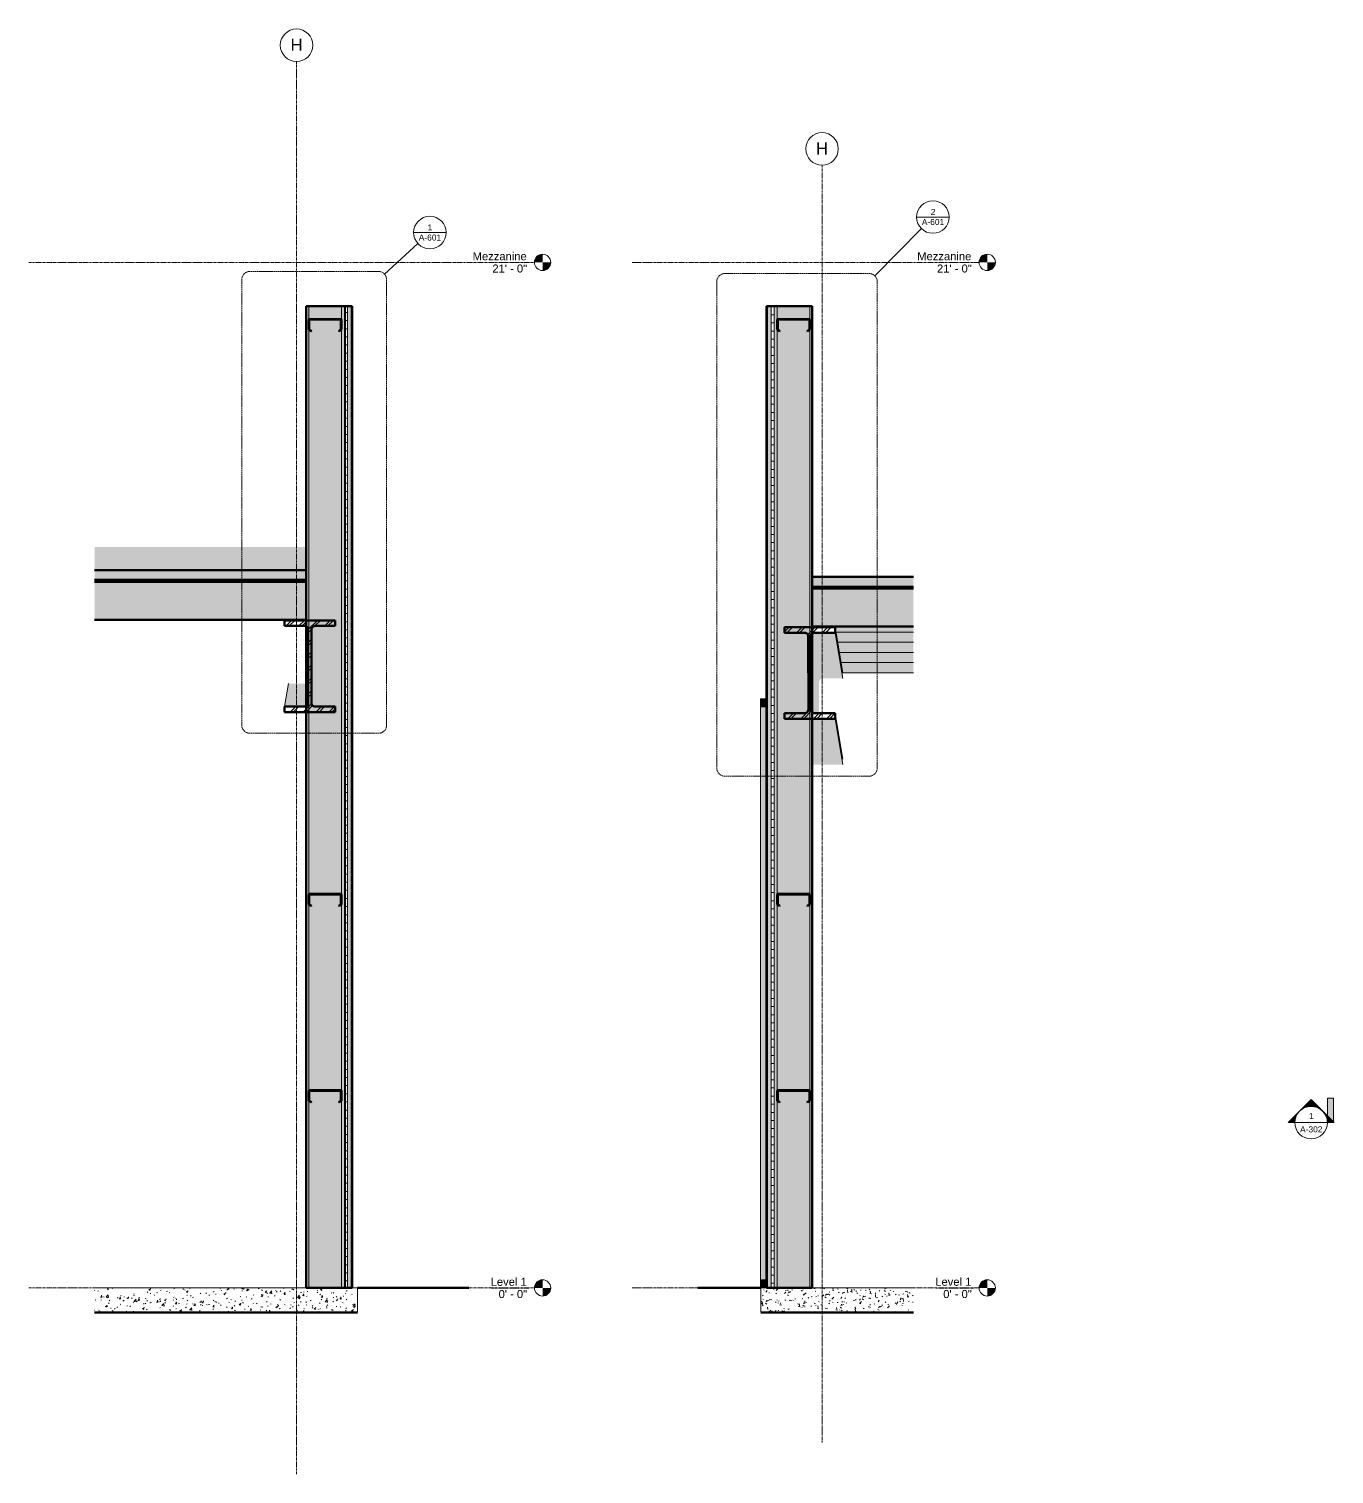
# Model space of a CAD drawing. Header units: inches. Extents: x 22719 to 24235, y -54 to 309.
# Drawn here: x 22718.6 to 23039.2, y -45.8 to 309.4 of the extents above; entities that cross this region are included whole.
import ezdxf

# ---------------------------------------------------------------- set-up
doc = ezdxf.new("R2010")
doc.units = ezdxf.units.IN
doc.header["$MEASUREMENT"] = 0
doc.linetypes.add('Dash Dot 3_16_', pattern=[0.3125, 0.1875, -0.0625, 0, -0.0625])
doc.linetypes.add('Grid Line 1_2_', pattern=[0.875, 0.5, -0.125, 0.125, -0.125])
for name, color, linetype, lineweight in [('A-ANNO-SYMB', 150, 'Continuous', 9), ('A-CLNG', 13, 'Continuous', 18), ('A-FLOR-LEVL', 51, 'Continuous', 9), ('A-GLAZ-CWMG', 51, 'Continuous', 9), ('A-ROOF', 132, 'Continuous', 18), ('A-WALL', 113, 'Continuous', 18), ('A-WALL-PATT', 111, 'Continuous', 70), ('C-BLDG-PADS', 91, 'Continuous', 9), ('C-TOPO', 7, 'Continuous', 9), ('G-ANNO-SYMB', 111, 'Continuous', 9), ('L-SITE-WALL', 31, 'Continuous', 18), ('S-BEAM', 12, 'Continuous', 9), ('S-GRID', 1, 'Continuous', 9), ('S-GRID-IDEN', 1, 'Continuous', 9)]:
    doc.layers.add(name, color=color, linetype=linetype, lineweight=lineweight)
doc.styles.add('Arial', font='arial.ttf', dxfattribs={"height": 1.967066})
doc.styles.add('Arial_1', font='arial.ttf', dxfattribs={"height": 2.950599})
doc.styles.add('Arial_2', font='arial.ttf', dxfattribs={"height": 1.475299})
pattern_1 = [(45, (22020.337, 107.706), (-1.583919, 1.583919), []), (45, (22020.337, 110.106), (-1.583919, 1.583919), [])]
pattern_2 = [(45, (-21553.164, 101.134), (-1.583919, 1.583919), []), (45, (-21553.164, 103.534), (-1.583919, 1.583919), [])]

# ---------------------------------------------------------------- blocks, each defined once
blk = doc.blocks.new('Girt_C - 8_D-948186-Section 7 - Callout 1')
at = {"layer": 'S-BEAM'}
h = blk.add_hatch(dxfattribs=at)
h.set_pattern_fill('FP_4', color=256, style=0, pattern_type=2)
h.set_pattern_definition(pattern_1)
h.paths.add_polyline_path([(22794.73, 45.52), (22795.3, 46), (22795.3, 48.37), (22795.25, 48.5), (22795.12, 48.55), (22787.49, 48.55), (22787.36, 48.5), (22787.3, 48.37), (22787.3, 46), (22787.88, 45.52), (22787.95, 45.6), (22787.41, 46.05), (22787.41, 48.37), (22787.44, 48.42), (22787.49, 48.45), (22795.12, 48.45), (22795.17, 48.42), (22795.19, 48.37), (22795.19, 46.05), (22794.66, 45.6)], flags=0)
at = {"layer": 'S-BEAM', "lineweight": 50}
for p, q in [((22787.3, 48.37), (22787.3, 46)), ((22787.41, 46.05), (22787.41, 48.37)), ((22795.12, 48.55), (22787.49, 48.55)), ((22787.49, 48.45), (22795.12, 48.45)), ((22795.19, 48.37), (22795.19, 46.05)), ((22795.3, 46), (22795.3, 48.37)), ((22787.3, 46), (22787.88, 45.52)), ((22787.95, 45.6), (22787.41, 46.05)), ((22787.88, 45.52), (22787.95, 45.6)), ((22795.19, 46.05), (22794.66, 45.6)), ((22794.66, 45.6), (22794.73, 45.52)), ((22794.73, 45.52), (22795.3, 46))]:
    blk.add_line(p, q, dxfattribs=at)
for centre, radius, start, end in [((22787.49, 48.37), 0.188, 90, 180), ((22787.49, 48.37), 0.0782, 90, 177.8773), ((22795.12, 48.37), 0.188, 0, 90), ((22795.12, 48.37), 0.0782, 3.0424, 90)]:
    blk.add_arc(centre, radius, start, end, dxfattribs=at)
blk = doc.blocks.new('Girt_C - 8_D-773999-Section 7 - Callout 1')
at = {"layer": 'S-BEAM'}
h = blk.add_hatch(dxfattribs=at)
h.set_pattern_fill('FP_4', color=256, style=0, pattern_type=2)
h.set_pattern_definition(pattern_1)
h.paths.add_polyline_path([(22794.73, 93.77), (22795.3, 94.25), (22795.3, 96.62), (22795.25, 96.75), (22795.12, 96.8), (22787.49, 96.8), (22787.36, 96.75), (22787.3, 96.62), (22787.3, 94.25), (22787.88, 93.77), (22787.95, 93.85), (22787.41, 94.3), (22787.41, 96.62), (22787.44, 96.67), (22787.49, 96.7), (22795.12, 96.7), (22795.17, 96.67), (22795.19, 96.62), (22795.19, 94.3), (22794.66, 93.85)], flags=0)
at = {"layer": 'S-BEAM', "lineweight": 50}
for p, q in [((22787.3, 96.62), (22787.3, 94.25)), ((22787.41, 94.3), (22787.41, 96.62)), ((22795.12, 96.8), (22787.49, 96.8)), ((22787.49, 96.7), (22795.12, 96.7)), ((22795.19, 96.62), (22795.19, 94.3)), ((22795.3, 94.25), (22795.3, 96.62)), ((22787.3, 94.25), (22787.88, 93.77)), ((22787.95, 93.85), (22787.41, 94.3)), ((22787.88, 93.77), (22787.95, 93.85)), ((22795.19, 94.3), (22794.66, 93.85)), ((22794.66, 93.85), (22794.73, 93.77)), ((22794.73, 93.77), (22795.3, 94.25))]:
    blk.add_line(p, q, dxfattribs=at)
for centre, radius, start, end in [((22787.49, 96.62), 0.188, 90, 180), ((22787.49, 96.62), 0.0782, 90, 177.8773), ((22795.12, 96.62), 0.188, 0, 90), ((22795.12, 96.62), 0.0782, 3.0424, 90)]:
    blk.add_arc(centre, radius, start, end, dxfattribs=at)
blk = doc.blocks.new('W-Wide Flange - W21X166-948457-Section 7 - Callout 1')
at = {"layer": 'S-BEAM'}
h = blk.add_hatch(dxfattribs=at)
h.set_pattern_fill('FP_4', color=256, style=0, pattern_type=2)
h.set_pattern_definition(pattern_1)
h.paths.add_polyline_path([(22786.39, 141.5), (22793.76, 141.5), (22793.76, 142.86), (22788.82, 142.86), (22788.63, 142.89), (22788.44, 142.95), (22788.27, 143.06), (22788.13, 143.2), (22788.02, 143.37), (22787.96, 143.56), (22787.93, 143.76), (22787.94, 161.77), (22787.96, 161.97), (22788.03, 162.16), (22788.13, 162.33), (22788.28, 162.47), (22788.44, 162.57), (22788.63, 162.64), (22788.83, 162.66), (22793.77, 162.66), (22793.77, 164.02), (22781.37, 164.02), (22781.36, 162.66), (22786.3, 162.66), (22786.5, 162.64), (22786.69, 162.57), (22786.85, 162.47), (22787, 162.33), (22787.1, 162.16), (22787.17, 161.97), (22787.19, 161.77), (22787.18, 143.76), (22787.16, 143.56), (22787.1, 143.37), (22786.99, 143.2), (22786.85, 143.06), (22786.68, 142.95), (22786.49, 142.89), (22786.29, 142.86), (22781.36, 142.86), (22781.36, 141.5)], flags=0)
for points in [[(22781.37, 164.02), (22786.68, 164.02), (22786.68, 164.2), (22781.39, 164.2)], [(22786.29, 142.86), (22786.68, 145.18), (22786.68, 148.48), (22784.54, 148.48), (22782.29, 148.48), (22781.36, 142.86)], [(22786.29, 142.86), (22786.49, 142.89), (22786.68, 142.95), (22786.68, 145.18), (22786.39, 143.42)]]:
    blk.add_hatch(color=256, dxfattribs=at).paths.add_polyline_path(points, flags=0)
at = {"layer": 'S-BEAM', "lineweight": 50}
for p, q in [((22781.37, 164.02), (22781.36, 162.66)), ((22793.77, 164.02), (22781.37, 164.02)), ((22793.77, 162.66), (22793.77, 164.02)), ((22781.36, 162.66), (22786.3, 162.66)), ((22787.19, 161.77), (22787.18, 143.76)), ((22787.93, 143.76), (22787.94, 161.77)), ((22788.83, 162.66), (22793.77, 162.66)), ((22786.29, 142.86), (22781.36, 142.86)), ((22781.36, 142.86), (22781.36, 141.5)), ((22793.76, 142.86), (22788.82, 142.86)), ((22793.76, 141.5), (22793.76, 142.86)), ((22781.36, 141.5), (22793.76, 141.5))]:
    blk.add_line(p, q, dxfattribs=at)
at = {"layer": 'S-BEAM'}
for p, q in [((22781.37, 164.02), (22781.39, 164.2)), ((22782.29, 148.48), (22781.36, 142.86))]:
    blk.add_line(p, q, dxfattribs=at)
at = {"layer": 'S-BEAM', "lineweight": 50, "flags": 128}
for points in [[(22786.3, 162.66), (22786.5, 162.64), (22786.69, 162.57), (22786.85, 162.47), (22787, 162.33), (22787.1, 162.16), (22787.17, 161.97), (22787.19, 161.77)], [(22787.94, 161.77), (22787.96, 161.97), (22788.03, 162.16), (22788.13, 162.33), (22788.28, 162.47), (22788.44, 162.57), (22788.63, 162.64), (22788.83, 162.66)], [(22787.18, 143.76), (22787.16, 143.56), (22787.1, 143.37), (22786.99, 143.2), (22786.85, 143.06), (22786.68, 142.95), (22786.49, 142.89), (22786.29, 142.86)], [(22788.82, 142.86), (22788.63, 142.89), (22788.44, 142.95), (22788.27, 143.06), (22788.13, 143.2), (22788.02, 143.37), (22787.96, 143.56), (22787.93, 143.76)]]:
    blk.add_lwpolyline(points, dxfattribs=at)
blk = doc.blocks.new('Girt_C - 8_D-943834-Section 7 - Callout 1')
at = {"layer": 'S-BEAM'}
h = blk.add_hatch(dxfattribs=at)
h.set_pattern_fill('FP_4', color=256, style=0, pattern_type=2)
h.set_pattern_definition(pattern_1)
h.paths.add_polyline_path([(22787.88, 235.04), (22787.95, 235.12), (22787.41, 235.57), (22787.41, 237.89), (22787.44, 237.94), (22787.49, 237.96), (22795.12, 237.96), (22795.17, 237.94), (22795.19, 237.89), (22795.19, 235.57), (22794.66, 235.12), (22794.73, 235.04), (22795.3, 235.52), (22795.3, 237.89), (22795.25, 238.02), (22795.12, 238.07), (22787.49, 238.07), (22787.36, 238.02), (22787.3, 237.89), (22787.3, 235.52)], flags=0)
at = {"layer": 'S-BEAM', "lineweight": 50}
for p, q in [((22795.12, 238.07), (22787.49, 238.07)), ((22787.49, 237.96), (22795.12, 237.96)), ((22787.3, 237.89), (22787.3, 235.52)), ((22787.3, 235.52), (22787.88, 235.04)), ((22787.41, 235.57), (22787.41, 237.89)), ((22787.95, 235.12), (22787.41, 235.57)), ((22787.88, 235.04), (22787.95, 235.12)), ((22795.19, 235.57), (22794.66, 235.12)), ((22794.66, 235.12), (22794.73, 235.04)), ((22794.73, 235.04), (22795.3, 235.52)), ((22795.19, 237.89), (22795.19, 235.57)), ((22795.3, 235.52), (22795.3, 237.89))]:
    blk.add_line(p, q, dxfattribs=at)
for centre, radius, start, end in [((22787.49, 237.89), 0.188, 90, 180), ((22787.49, 237.89), 0.0782, 90, 176.9576), ((22795.12, 237.89), 0.188, 0, 90), ((22795.12, 237.89), 0.0782, 2.1227, 90)]:
    blk.add_arc(centre, radius, start, end, dxfattribs=at)
blk = doc.blocks.new('Girt_C - 8_D-948186-Section 15 - Callout 1')
at = {"layer": 'S-BEAM'}
h = blk.add_hatch(dxfattribs=at)
h.set_pattern_fill('FP_8', color=256, style=0, pattern_type=2)
h.set_pattern_definition(pattern_2)
h.paths.add_polyline_path([(-22787.88, 45.52), (-22787.3, 46), (-22787.3, 48.37), (-22787.36, 48.5), (-22787.49, 48.55), (-22795.12, 48.55), (-22795.25, 48.5), (-22795.3, 48.37), (-22795.3, 46), (-22794.73, 45.52), (-22794.66, 45.6), (-22795.19, 46.05), (-22795.19, 48.37), (-22795.17, 48.42), (-22795.12, 48.45), (-22787.49, 48.45), (-22787.44, 48.42), (-22787.41, 48.37), (-22787.41, 46.05), (-22787.95, 45.6)], flags=0)
at = {"layer": 'S-BEAM', "lineweight": 50}
for p, q in [((-22795.3, 48.37), (-22795.3, 46)), ((-22795.19, 46.05), (-22795.19, 48.37)), ((-22787.49, 48.55), (-22795.12, 48.55)), ((-22795.12, 48.45), (-22787.49, 48.45)), ((-22787.41, 48.37), (-22787.41, 46.05)), ((-22787.3, 46), (-22787.3, 48.37)), ((-22795.3, 46), (-22794.73, 45.52)), ((-22794.66, 45.6), (-22795.19, 46.05)), ((-22794.73, 45.52), (-22794.66, 45.6)), ((-22787.41, 46.05), (-22787.95, 45.6)), ((-22787.95, 45.6), (-22787.88, 45.52)), ((-22787.88, 45.52), (-22787.3, 46))]:
    blk.add_line(p, q, dxfattribs=at)
for centre, radius, start, end in [((-22795.12, 48.37), 0.188, 90, 180), ((-22795.12, 48.37), 0.0782, 90, 176.9576), ((-22787.49, 48.37), 0.188, 0, 90), ((-22787.49, 48.37), 0.0782, 2.1227, 90)]:
    blk.add_arc(centre, radius, start, end, dxfattribs=at)
blk = doc.blocks.new('Girt_C - 8_D-773999-Section 15 - Callout 1')
at = {"layer": 'S-BEAM'}
h = blk.add_hatch(dxfattribs=at)
h.set_pattern_fill('FP_8', color=256, style=0, pattern_type=2)
h.set_pattern_definition(pattern_2)
h.paths.add_polyline_path([(-22794.73, 93.77), (-22794.66, 93.85), (-22795.19, 94.3), (-22795.19, 96.62), (-22795.17, 96.67), (-22795.12, 96.7), (-22787.49, 96.7), (-22787.44, 96.67), (-22787.41, 96.62), (-22787.41, 94.3), (-22787.95, 93.85), (-22787.88, 93.77), (-22787.3, 94.25), (-22787.3, 96.62), (-22787.36, 96.75), (-22787.49, 96.8), (-22795.12, 96.8), (-22795.25, 96.75), (-22795.3, 96.62), (-22795.3, 94.25)], flags=0)
at = {"layer": 'S-BEAM', "lineweight": 50}
for p, q in [((-22795.3, 96.62), (-22795.3, 94.25)), ((-22795.19, 94.3), (-22795.19, 96.62)), ((-22787.49, 96.8), (-22795.12, 96.8)), ((-22795.12, 96.7), (-22787.49, 96.7)), ((-22787.41, 96.62), (-22787.41, 94.3)), ((-22787.3, 94.25), (-22787.3, 96.62)), ((-22795.3, 94.25), (-22794.73, 93.77)), ((-22794.66, 93.85), (-22795.19, 94.3)), ((-22794.73, 93.77), (-22794.66, 93.85)), ((-22787.41, 94.3), (-22787.95, 93.85)), ((-22787.95, 93.85), (-22787.88, 93.77)), ((-22787.88, 93.77), (-22787.3, 94.25))]:
    blk.add_line(p, q, dxfattribs=at)
for centre, radius, start, end in [((-22795.12, 96.62), 0.188, 90, 180), ((-22795.12, 96.62), 0.0782, 90, 176.9576), ((-22787.49, 96.62), 0.188, 0, 90), ((-22787.49, 96.62), 0.0782, 2.1227, 90)]:
    blk.add_arc(centre, radius, start, end, dxfattribs=at)
blk = doc.blocks.new('W-Wide Flange - W21X166-948457-Section 15 - Callout 1')
at = {"layer": 'S-BEAM'}
h = blk.add_hatch(dxfattribs=at)
h.set_pattern_fill('FP_8', color=256, style=0, pattern_type=2)
h.set_pattern_definition(pattern_2)
h.paths.add_polyline_path([(-22793.48, 139.85), (-22781.08, 139.85), (-22781.08, 141.21), (-22786.02, 141.21), (-22786.22, 141.23), (-22786.41, 141.3), (-22786.57, 141.4), (-22786.72, 141.54), (-22786.82, 141.71), (-22786.89, 141.9), (-22786.91, 142.1), (-22786.92, 160.11), (-22786.89, 160.31), (-22786.83, 160.5), (-22786.72, 160.67), (-22786.58, 160.81), (-22786.41, 160.92), (-22786.22, 160.98), (-22786.03, 161), (-22781.09, 161), (-22781.09, 162.37), (-22793.49, 162.37), (-22793.49, 161), (-22788.56, 161), (-22788.34, 160.98), (-22788.17, 160.92), (-22788, 160.81), (-22787.86, 160.67), (-22787.75, 160.5), (-22787.69, 160.31), (-22787.67, 160.11), (-22787.66, 142.1), (-22787.68, 141.9), (-22787.75, 141.71), (-22787.85, 141.54), (-22787.99, 141.4), (-22788.16, 141.3), (-22788.35, 141.23), (-22788.55, 141.21), (-22793.48, 141.21)], flags=0)
h = blk.add_hatch(color=256, dxfattribs=at)
edge = h.paths.add_edge_path(flags=0)
edge.add_line((-22785.04, 148.92), (-22785.02, 149.08))
edge.add_line((-22785.02, 149.08), (-22785, 149.15))
edge.add_line((-22785, 149.15), (-22784.98, 149.18))
edge.add_line((-22784.98, 149.18), (-22784.89, 149.36))
edge.add_line((-22784.89, 149.36), (-22784.81, 149.46))
edge.add_line((-22784.81, 149.46), (-22784.76, 149.51))
edge.add_line((-22784.76, 149.51), (-22784.58, 149.64))
edge.add_line((-22784.58, 149.64), (-22784.41, 149.71))
edge.add_line((-22784.41, 149.71), (-22784.16, 149.75))
edge.add_line((-22784.16, 149.75), (-22786.03, 161))
edge.add_line((-22786.03, 161), (-22786.22, 160.98))
edge.add_line((-22786.22, 160.98), (-22786.41, 160.92))
edge.add_line((-22786.41, 160.92), (-22786.58, 160.81))
edge.add_line((-22786.58, 160.81), (-22786.68, 160.71))
edge.add_line((-22786.68, 160.71), (-22786.68, 158.68))
edge.add_line((-22786.68, 158.68), (-22785.06, 148.93))
edge.add_line((-22785.06, 148.93), (-22785.05, 148.86))
h = blk.add_hatch(color=256, dxfattribs=at)
edge = h.paths.add_edge_path(flags=0)
edge.add_line((-22780.95, 149.75), (-22779.22, 149.75))
edge.add_line((-22779.22, 149.75), (-22781.09, 161))
edge.add_line((-22781.09, 161), (-22786.03, 161))
edge.add_line((-22786.03, 161), (-22784.16, 149.75))
for points in [[(-22779.22, 149.75), (-22779.22, 151.11), (-22781.09, 162.37), (-22781.09, 161), (-22779.25, 149.91)], [(-22779.22, 128.59), (-22779.22, 129.95), (-22781.08, 141.21), (-22781.08, 139.85), (-22780.54, 136.57)]]:
    blk.add_hatch(color=256, dxfattribs=at).paths.add_polyline_path(points, flags=0)
h = blk.add_hatch(color=256, dxfattribs=at)
edge = h.paths.add_edge_path(flags=0)
edge.add_line((-22785.05, 148.86), (-22786.68, 158.68))
edge.add_line((-22786.68, 158.68), (-22786.68, 141.51))
edge.add_line((-22786.68, 141.51), (-22786.57, 141.4))
edge.add_line((-22786.57, 141.4), (-22786.41, 141.3))
edge.add_line((-22786.41, 141.3), (-22786.22, 141.23))
edge.add_line((-22786.22, 141.23), (-22786.02, 141.21))
edge.add_line((-22786.02, 141.21), (-22785.05, 141.21))
h = blk.add_hatch(color=256, dxfattribs=at)
edge = h.paths.add_edge_path(flags=0)
edge.add_line((-22782.85, 128.59), (-22779.22, 128.59))
edge.add_line((-22779.22, 128.59), (-22781.08, 139.85))
edge.add_line((-22781.08, 139.85), (-22786.68, 139.85))
edge.add_line((-22786.68, 139.85), (-22786.68, 129.28))
edge.add_line((-22786.68, 129.28), (-22786.68, 128.59))
at = {"layer": 'S-BEAM', "lineweight": 50}
for p, q in [((-22781.09, 162.37), (-22793.49, 162.37)), ((-22793.49, 162.37), (-22793.49, 161)), ((-22793.49, 161), (-22788.56, 161)), ((-22787.67, 160.11), (-22787.66, 142.1)), ((-22786.91, 142.1), (-22786.92, 160.11)), ((-22786.03, 161), (-22781.09, 161)), ((-22781.09, 161), (-22781.09, 162.37)), ((-22788.55, 141.21), (-22793.48, 141.21)), ((-22793.48, 141.21), (-22793.48, 139.85)), ((-22793.48, 139.85), (-22781.08, 139.85)), ((-22781.08, 141.21), (-22786.02, 141.21)), ((-22781.08, 139.85), (-22781.08, 141.21))]:
    blk.add_line(p, q, dxfattribs=at)
at = {"layer": 'S-BEAM'}
for p, q in [((-22779.22, 151.11), (-22781.09, 162.37)), ((-22779.22, 149.75), (-22781.09, 161)), ((-22781.08, 141.21), (-22779.22, 129.95)), ((-22779.22, 128.59), (-22781.08, 139.85))]:
    blk.add_line(p, q, dxfattribs=at)
at = {"layer": 'S-BEAM', "lineweight": 50, "flags": 128}
for points in [[(-22788.56, 161), (-22788.36, 160.98), (-22788.17, 160.92), (-22788, 160.81), (-22787.86, 160.67), (-22787.75, 160.5), (-22787.69, 160.31), (-22787.67, 160.11)], [(-22786.92, 160.11), (-22786.89, 160.31), (-22786.83, 160.5), (-22786.72, 160.67), (-22786.58, 160.81), (-22786.41, 160.92), (-22786.22, 160.98), (-22786.03, 161)], [(-22787.66, 142.1), (-22787.68, 141.9), (-22787.75, 141.71), (-22787.85, 141.54), (-22787.99, 141.4), (-22788.16, 141.3), (-22788.35, 141.23), (-22788.55, 141.21)], [(-22786.02, 141.21), (-22786.22, 141.23), (-22786.41, 141.3), (-22786.57, 141.4), (-22786.72, 141.54), (-22786.82, 141.71), (-22786.89, 141.9), (-22786.91, 142.1)]]:
    blk.add_lwpolyline(points, dxfattribs=at)
blk = doc.blocks.new('Rectangular Mullion - Rectangular Mullion 1-769363-Section 15 - Callout 1')
at = {"layer": 'A-GLAZ-CWMG'}
blk.add_hatch(color=256, dxfattribs=at).paths.add_polyline_path([(-22799.43, 142.75), (-22797.93, 142.75), (-22797.93, 144.75), (-22799.43, 144.75)], flags=0)
for p, q in [((-22797.93, 144.75), (-22799.43, 144.75)), ((-22799.43, 144.75), (-22799.43, 142.75)), ((-22799.43, 142.75), (-22797.93, 142.75))]:
    blk.add_line(p, q, dxfattribs=at)
blk = doc.blocks.new('Rectangular Mullion - Rectangular Mullion 1-769360-Section 15 - Callout 1')
at = {"layer": 'A-GLAZ-CWMG'}
blk.add_hatch(color=256, dxfattribs=at).paths.add_polyline_path([(-22799.3, 0), (-22797.93, 0), (-22797.93, 2), (-22799.43, 2), (-22799.43, 0)], flags=0)
for p, q in [((-22797.93, 2), (-22799.43, 2)), ((-22799.43, 2), (-22799.43, 0))]:
    blk.add_line(p, q, dxfattribs=at)
blk = doc.blocks.new('Rectangular Mullion - Rectangular Mullion 1-827438-Section 15 - Callout 1')
at = {"layer": 'A-GLAZ-CWMG'}
blk.add_hatch(color=256, dxfattribs=at).paths.add_polyline_path([(-22799.43, 97), (-22797.93, 97), (-22797.93, 142.75), (-22799.43, 142.75), (-22799.43, 118.97)], flags=0)
for p, q in [((-22799.43, 142.75), (-22797.93, 142.75)), ((-22799.43, 97), (-22799.43, 142.75))]:
    blk.add_line(p, q, dxfattribs=at)
blk = doc.blocks.new('Rectangular Mullion - Rectangular Mullion 1-827439-Section 15 - Callout 1')
at = {"layer": 'A-GLAZ-CWMG'}
blk.add_hatch(color=256, dxfattribs=at).paths.add_polyline_path([(-22799.43, 2), (-22797.93, 2), (-22797.93, 97), (-22799.43, 97), (-22799.43, 48.56)], flags=0)
for p, q in [((-22799.43, 2), (-22799.43, 97)), ((-22797.93, 2), (-22799.43, 2))]:
    blk.add_line(p, q, dxfattribs=at)
blk = doc.blocks.new('Girt_C - 8_D-943834-Section 15 - Callout 1')
at = {"layer": 'S-BEAM'}
h = blk.add_hatch(dxfattribs=at)
h.set_pattern_fill('FP_8', color=256, style=0, pattern_type=2)
h.set_pattern_definition(pattern_2)
h.paths.add_polyline_path([(-22787.88, 235.04), (-22787.3, 235.52), (-22787.3, 237.89), (-22787.36, 238.02), (-22787.49, 238.07), (-22795.12, 238.07), (-22795.25, 238.02), (-22795.3, 237.89), (-22795.3, 235.52), (-22794.73, 235.04), (-22794.66, 235.12), (-22795.19, 235.57), (-22795.19, 237.89), (-22795.17, 237.94), (-22795.12, 237.96), (-22787.49, 237.96), (-22787.44, 237.94), (-22787.41, 237.89), (-22787.41, 235.57), (-22787.95, 235.12)], flags=0)
at = {"layer": 'S-BEAM', "lineweight": 50}
for p, q in [((-22787.49, 238.07), (-22795.12, 238.07)), ((-22795.12, 237.96), (-22787.49, 237.96)), ((-22795.3, 237.89), (-22795.3, 235.52)), ((-22795.3, 235.52), (-22794.73, 235.04)), ((-22795.19, 235.57), (-22795.19, 237.89)), ((-22794.66, 235.12), (-22795.19, 235.57)), ((-22794.73, 235.04), (-22794.66, 235.12)), ((-22787.41, 235.57), (-22787.95, 235.12)), ((-22787.95, 235.12), (-22787.88, 235.04)), ((-22787.88, 235.04), (-22787.3, 235.52)), ((-22787.41, 237.89), (-22787.41, 235.57)), ((-22787.3, 235.52), (-22787.3, 237.89))]:
    blk.add_line(p, q, dxfattribs=at)
for centre, radius, start, end in [((-22795.12, 237.89), 0.188, 90, 180), ((-22795.12, 237.89), 0.0782, 90, 177.8773), ((-22787.49, 237.89), 0.188, 0, 90), ((-22787.49, 237.89), 0.0782, 3.0424, 90)]:
    blk.add_arc(centre, radius, start, end, dxfattribs=at)
blk = doc.blocks.new('Girt_Z - 8_D-943828-Section 15 - Callout 1')
at = {"layer": 'S-BEAM'}
for points in [[(-22778.41, 161.26), (-22761.85, 161.26), (-22761.85, 161.44), (-22780.94, 161.44), (-22780.91, 161.26)], [(-22761.85, 161.16), (-22761.85, 161.26), (-22780.91, 161.26), (-22780.89, 161.16), (-22768.47, 161.16)]]:
    blk.add_hatch(color=256, dxfattribs=at).paths.add_polyline_path(points, flags=0)
blk.add_line((-22761.85, 161.16), (-22780.89, 161.16), dxfattribs=at)
blk = doc.blocks.new('Girt_Z - 8_D-V1-Section 15 - Callout 1')
at = {"layer": 'S-BEAM'}
for points in [[(-22775.09, 158.76), (-22761.85, 158.76), (-22761.85, 158.94), (-22780.52, 158.94), (-22780.49, 158.76), (-22778.41, 158.76)], [(-22761.85, 158.66), (-22761.85, 158.76), (-22780.49, 158.76), (-22780.48, 158.66), (-22768.47, 158.66)]]:
    blk.add_hatch(color=256, dxfattribs=at).paths.add_polyline_path(points, flags=0)
blk.add_line((-22761.85, 158.66), (-22780.48, 158.66), dxfattribs=at)
blk = doc.blocks.new('Girt_Z - 8_D-V2-Section 15 - Callout 1')
at = {"layer": 'S-BEAM'}
for points in [[(-22761.85, 156.26), (-22761.85, 156.44), (-22780.11, 156.44), (-22780.08, 156.26), (-22768.47, 156.26)], [(-22761.85, 156.16), (-22761.85, 156.26), (-22780.08, 156.26), (-22780.06, 156.16), (-22768.47, 156.16)]]:
    blk.add_hatch(color=256, dxfattribs=at).paths.add_polyline_path(points, flags=0)
blk.add_line((-22761.85, 156.16), (-22780.06, 156.16), dxfattribs=at)
blk = doc.blocks.new('Girt_Z - 8_D-V3-Section 15 - Callout 1')
at = {"layer": 'S-BEAM'}
for points in [[(-22761.85, 153.76), (-22761.85, 153.95), (-22779.69, 153.95), (-22779.66, 153.76), (-22775.09, 153.76)], [(-22761.85, 153.66), (-22761.85, 153.76), (-22779.66, 153.76), (-22779.65, 153.66), (-22775.09, 153.66)]]:
    blk.add_hatch(color=256, dxfattribs=at).paths.add_polyline_path(points, flags=0)
blk.add_line((-22761.85, 153.66), (-22779.65, 153.66), dxfattribs=at)
blk = doc.blocks.new('Girt_Z - 8_D-V4-Section 15 - Callout 1')
at = {"layer": 'S-BEAM'}
for points in [[(-22761.85, 151.26), (-22761.85, 151.45), (-22779.28, 151.45), (-22779.25, 151.26), (-22775.09, 151.26)], [(-22761.85, 151.17), (-22761.85, 151.26), (-22779.25, 151.26), (-22779.23, 151.17), (-22775.09, 151.17)]]:
    blk.add_hatch(color=256, dxfattribs=at).paths.add_polyline_path(points, flags=0)
blk.add_line((-22761.85, 151.17), (-22779.23, 151.17), dxfattribs=at)
blk = doc.blocks.new('Level - Level Head - Circle-15001-Section 7 - Callout 1')
at = {"layer": 'A-FLOR-LEVL'}
h = blk.add_hatch(color=256, dxfattribs=at)
edge = h.paths.add_edge_path(flags=0)
edge.add_line((22844.73, 0), (22842.73, 0))
edge.add_arc((22844.73, 0), 2, 90, 180, ccw=False)
edge.add_line((22844.73, 2), (22844.73, 0))
h = blk.add_hatch(color=256, dxfattribs=at)
edge = h.paths.add_edge_path(flags=0)
edge.add_line((22844.73, -2), (22844.73, 0))
edge.add_line((22844.73, 0), (22846.73, 0))
edge.add_arc((22844.73, 0), 2, 270, 360, ccw=False)
blk.add_circle((22844.73, 0), 2, dxfattribs=at)
blk = doc.blocks.new('Grid - Grid Head - Circle-14747-Section 7 - Callout 1')
at = {"layer": 'S-GRID-IDEN'}
blk.add_circle((22784.3, 305.37), 4, dxfattribs=at)
blk = doc.blocks.new('Detail View - Callout Head-19020-Section 7 - Callout 1')
at = {"layer": 'A-ANNO-SYMB'}
blk.add_line((22813.05, 259.34), (22821.05, 259.34), dxfattribs=at)
for start, end in [(0, 180), (180, 0)]:
    blk.add_arc((22817.05, 259.34), 4, start, end, dxfattribs=at)
blk = doc.blocks.new('Level - Level Head - Circle-15001-Section 15 - Callout 1')
at = {"layer": 'A-FLOR-LEVL'}
h = blk.add_hatch(color=256, dxfattribs=at)
edge = h.paths.add_edge_path(flags=0)
edge.add_line((-22743.72, 0), (-22745.72, 0))
edge.add_arc((-22743.72, 0), 2, 90, 180, ccw=False)
edge.add_line((-22743.72, 2), (-22743.72, 0))
h = blk.add_hatch(color=256, dxfattribs=at)
edge = h.paths.add_edge_path(flags=0)
edge.add_line((-22743.72, -2), (-22743.72, 0))
edge.add_line((-22743.72, 0), (-22741.72, 0))
edge.add_arc((-22743.72, 0), 2, 270, 360, ccw=False)
blk.add_circle((-22743.72, 0), 2, dxfattribs=at)
blk = doc.blocks.new('Grid - Grid Head - Circle-14747-Section 15 - Callout 1')
at = {"layer": 'S-GRID-IDEN'}
blk.add_circle((-22784.3, 279.89), 4, dxfattribs=at)
blk = doc.blocks.new('Detail View - Callout Head-19020-Section 15 - Callout 1')
at = {"layer": 'A-ANNO-SYMB'}
blk.add_line((-22761.05, 263.15), (-22753.05, 263.15), dxfattribs=at)
for start, end in [(0, 180), (180, 360)]:
    blk.add_arc((-22757.05, 263.15), 4, start, end, dxfattribs=at)
blk = doc.blocks.new('Section - 3_32_ x 3_8_-18514-Section 8 - Callout 1')
at = {"layer": 'G-ANNO-SYMB'}
blk.add_hatch(color=256, dxfattribs=at).paths.add_polyline_path([(-22505.17, 46.61), (-22505.17, 40.61), (-22503.67, 40.61), (-22503.67, 46.61)], flags=0)
for p, q in [((-22505.17, 46.61), (-22503.67, 46.61)), ((-22505.17, 40.61), (-22505.17, 46.61)), ((-22503.67, 46.61), (-22503.67, 40.61)), ((-22503.67, 40.61), (-22505.17, 40.61))]:
    blk.add_line(p, q, dxfattribs=at)
blk = doc.blocks.new('Section - Section Head - Filled-1526-Section 8 - Callout 1')
at = {"layer": 'G-ANNO-SYMB'}
h = blk.add_hatch(color=256, dxfattribs=at)
edge = h.paths.add_edge_path(flags=0)
edge.add_line((-22512, 43.44), (-22509.17, 46.27))
edge.add_line((-22509.17, 46.27), (-22509.17, 44.61))
edge.add_arc((-22509.17, 40.61), 4, 90, 135)
h = blk.add_hatch(color=256, dxfattribs=at)
edge = h.paths.add_edge_path(flags=0)
edge.add_arc((-22509.17, 40.61), 4, 45, 90)
edge.add_line((-22509.17, 44.61), (-22509.17, 46.27))
edge.add_line((-22509.17, 46.27), (-22506.35, 43.44))
h = blk.add_hatch(color=256, dxfattribs=at)
edge = h.paths.add_edge_path(flags=0)
edge.add_arc((-22509.17, 40.61), 4.01, 137.9216, 180)
edge.add_line((-22513.18, 40.61), (-22514.83, 40.61))
edge.add_line((-22514.83, 40.61), (-22512.15, 43.29))
h = blk.add_hatch(color=256, dxfattribs=at)
edge = h.paths.add_edge_path(flags=0)
edge.add_line((-22506.2, 43.29), (-22503.52, 40.61))
edge.add_line((-22503.52, 40.61), (-22505.17, 40.61))
edge.add_arc((-22509.17, 40.61), 4.01, 0, 42.0784)
for p, q in [((-22509.17, 46.27), (-22514.83, 40.61)), ((-22509.17, 46.27), (-22512, 43.44)), ((-22509.17, 46.27), (-22503.52, 40.61)), ((-22509.17, 44.61), (-22509.17, 46.27)), ((-22506.35, 43.44), (-22509.17, 46.27)), ((-22509.17, 46.27), (-22509.17, 44.61)), ((-22512.15, 43.29), (-22514.83, 40.61)), ((-22503.52, 40.61), (-22506.2, 43.29)), ((-22513.17, 40.61), (-22514.83, 40.61)), ((-22514.83, 40.61), (-22513.18, 40.61)), ((-22505.17, 40.61), (-22503.52, 40.61)), ((-22505.17, 40.61), (-22503.52, 40.61))]:
    blk.add_line(p, q, dxfattribs=at)
for radius, start, end in [(4.01, 137.9216, 180), (4, 0, 180), (4, 90, 135), (4, 45, 90), (4.01, 0, 42.0784), (4, 180, 360)]:
    blk.add_arc((-22509.17, 40.61), radius, start, end, dxfattribs=at)

msp = doc.modelspace()

# ---------------------------------------------------------------- hatches: boundary and pattern name
at = {"layer": 'A-CLNG'}
for points in [[(22734.67, 164.2), (22786.68, 164.2), (22786.68, 173.96), (22734.67, 173.96)], [(22929.21, 162.54), (22935.83, 162.54), (22935.83, 172.3), (22911, 172.3), (22911, 162.54), (22922.58, 162.54)]]:
    msp.add_hatch(color=256, dxfattribs=at).paths.add_polyline_path(points, flags=0)
at = {"layer": 'A-CLNG', "lineweight": 5}
h = msp.add_hatch(color=256, dxfattribs=at)
h.paths.add_polyline_path([(22935.83, 151.45), (22935.83, 153.66), (22918.03, 153.66), (22918.4, 151.45), (22922.58, 151.45)], flags=0)
h.paths.add_polyline_path([(22918.45, 153.95), (22935.83, 153.95), (22935.83, 156.16), (22917.62, 156.16), (22917.98, 153.95), (22918.45, 153.95)], flags=0)
h.paths.add_polyline_path([(22929.21, 156.44), (22935.83, 156.44), (22935.83, 158.66), (22917.2, 158.66), (22917.57, 156.44), (22922.58, 156.44)], flags=0)
h.paths.add_polyline_path([(22935.83, 158.94), (22935.83, 161.16), (22916.79, 161.16), (22917.16, 158.94), (22929.21, 158.94)], flags=0)
h.paths.add_polyline_path([(22918.45, 161.44), (22935.83, 161.44), (22935.83, 162.54), (22911, 162.54), (22911, 162.37), (22916.59, 162.36), (22916.74, 161.44), (22918.45, 161.44)], flags=0)
at = {"layer": 'A-ROOF'}
for points in [[(22786.68, 176.41), (22786.68, 182.03), (22734.67, 182.03), (22734.67, 176.41), (22780.64, 176.41)], [(22780.64, 173.54), (22786.68, 173.54), (22786.68, 176.41), (22734.67, 176.41), (22734.67, 173.54)], [(22911, 171.88), (22935.83, 171.88), (22935.83, 174.76), (22911, 174.76)]]:
    msp.add_hatch(color=256, dxfattribs=at).paths.add_polyline_path(points, flags=0)
at = {"layer": 'A-WALL-PATT', "lineweight": 9}
h = msp.add_hatch(dxfattribs=at)
h.set_pattern_fill('FP_3', color=256, style=0, pattern_type=2)
h.set_pattern_definition([(0, (22020.337, 107.706), (5.12, 1.28), [0.211, -3.629, 0.211, -3.629, -20.48]), (0, (22020.337, 107.706), (5.12, 1.28), [-7.68, 0.211, -7.469, 0.211, -3.629, -8.96]), (0, (22020.337, 107.706), (5.12, 1.28), [-19.2, 0.211, -2.349, 0.211, -6.189]), (120, (22022.257, 108.346), (-3.6685125, 3.79405), [0.211, -3.629, 0.211, -3.629, -20.48]), (120, (22022.257, 108.346), (-3.6685125, 3.79405), [-7.68, 0.211, -7.469, 0.211, -3.629, -8.96]), (120, (22022.257, 108.346), (-3.6685125, 3.79405), [-19.2, 0.211, -2.349, 0.211, -6.189]), (240, (22022.897, 110.906), (-1.4514875, -5.07405), [0.211, -3.629, 0.211, -3.629, -20.48]), (240, (22022.897, 110.906), (-1.4514875, -5.07405), [-7.68, 0.211, -7.469, 0.211, -3.629, -8.96]), (240, (22022.897, 110.906), (-1.4514875, -5.07405), [-19.2, 0.211, -2.349, 0.211, -6.189])])
h.paths.add_polyline_path([(22787.3, 0), (22787.3, 241.25), (22786.68, 241.25), (22786.68, 0)], flags=0)
h = msp.add_hatch(dxfattribs=at)
h.set_pattern_fill('FP_2', color=256, style=0, pattern_type=2)
h.set_pattern_definition([(0, (22020.337, 107.706), (0, 2), []), (90, (22020.337, 107.706), (-2, 1e-16), [])])
h.paths.add_polyline_path([(22796.05, 0), (22796.8, 0), (22796.8, 241.25), (22796.05, 241.25), (22796.05, 127.81)], flags=0)
h = msp.add_hatch(dxfattribs=at)
h.set_pattern_fill('FP_6', color=256, style=0, pattern_type=2)
h.set_pattern_definition([(0, (-21553.164, 101.134), (0, 2), []), (90, (-21553.164, 101.134), (-2, 1e-16), [])])
h.paths.add_polyline_path([(22900.88, 0), (22901.63, 0), (22901.63, 241.25), (22900.88, 241.25), (22900.88, 48.56)], flags=0)
h = msp.add_hatch(dxfattribs=at)
h.set_pattern_fill('FP_7', color=256, style=0, pattern_type=2)
h.set_pattern_definition([(0, (-21553.164, 101.134), (5.12, 1.28), [0.211, -3.629, 0.211, -3.629, -20.48]), (0, (-21553.164, 101.134), (5.12, 1.28), [-7.68, 0.211, -7.469, 0.211, -3.629, -8.96]), (0, (-21553.164, 101.134), (5.12, 1.28), [-19.2, 0.211, -2.349, 0.211, -6.189]), (120, (-21551.244, 101.774), (-3.668512517, 3.794050067), [0.211, -3.629, 0.211, -3.629, -20.48]), (120, (-21551.244, 101.774), (-3.668512517, 3.794050067), [-7.68, 0.211, -7.469, 0.211, -3.629, -8.96]), (120, (-21551.244, 101.774), (-3.668512517, 3.794050067), [-19.2, 0.211, -2.349, 0.211, -6.189]), (240, (-21550.604, 104.334), (-1.451487483, -5.074050067), [0.211, -3.629, 0.211, -3.629, -20.48]), (240, (-21550.604, 104.334), (-1.451487483, -5.074050067), [-7.68, 0.211, -7.469, 0.211, -3.629, -8.96]), (240, (-21550.604, 104.334), (-1.451487483, -5.074050067), [-19.2, 0.211, -2.349, 0.211, -6.189])])
h.paths.add_polyline_path([(22910.38, 0), (22911, 0), (22911, 241.25), (22910.38, 241.25), (22910.38, 48.56)], flags=0)
at = {"layer": 'C-BLDG-PADS'}
h = msp.add_hatch(dxfattribs=at)
h.set_pattern_fill('FP_1', color=256, style=0, pattern_type=2)
h.set_pattern_definition([(50, (22020.337, 107.706), (4.590705, -0.401868), [0.48, -5.28]), (355, (22020.337, 107.706), (-0.887837, 4.813698), [0.384, -4.224]), (100.451, (22020.719, 107.673), (3.70197, 4.412723), [0.408, -4.487]), (46.184, (22020.337, 108.986), (6.83066, -1.059043), [0.72, -7.92]), (96.636, (22020.906, 108.898), (5.981664, 6.234015), [0.612, -6.731]), (351.184, (22020.337, 108.986), (5.98208, 6.233824), [0.576, -6.336]), (21, (22020.977, 108.666), (3.820292, -2.5771), [0.48, -5.28]), (326, (22020.977, 108.666), (1.557207, 4.640587), [0.384, -4.224]), (71.451, (22021.295, 108.452), (5.377147, 2.064703), [0.408, -4.487]), (37.5, (22020.337, 107.706), (0.077972, 2.1307863), [0.211, -3.962, 0.211, -4.077, -4.24]), (37.5, (22020.337, 107.706), (0.077972, 2.1307863), [-8.461, 0.211, -4.029]), (7.5, (22020.337, 107.706), (1.683907, 2.5243905), [0.211, -2.234, 0.211, -3.866, -1.616]), (7.5, (22020.337, 107.706), (1.683907, 2.5243905), [-6.522, 0.211, -1.405]), (327.5, (22018.909, 107.706), (3.416527, -0.1442966), [0.211, -1.389, 0.211, -4.781, -6.624]), (327.5, (22018.909, 107.706), (3.416527, -0.1442966), [-6.592, 0.211, -6.413]), (317.5, (22018.269, 107.706), (3.732463, 0.640715), [0.211, -1.869, 0.211, -3.104, -4.704]), (317.5, (22018.269, 107.706), (3.732463, 0.640715), [-5.395, 0.211, -4.493])])
h.paths.add_polyline_path([(22799.3, -6), (22799.3, 0), (22734.67, 0), (22734.67, -6)], flags=0)
h = msp.add_hatch(dxfattribs=at)
h.set_pattern_fill('FP_5', color=256, style=0, pattern_type=2)
h.set_pattern_definition([(50, (-21553.164, 101.134), (4.59070543, -0.40186776), [0.48, -5.28]), (355, (-21553.164, 101.134), (-0.8878371, 4.81369767), [0.384, -4.224]), (100.451, (-21552.782, 101.1), (3.7019703, 4.4127226), [0.408, -4.487]), (46.184, (-21553.164, 102.414), (6.8306586, -1.0590429), [0.72, -7.92]), (96.636, (-21552.595, 102.325), (5.9816643, 6.2340145), [0.612, -6.731]), (351.184, (-21553.164, 102.414), (5.9820817, 6.2338242), [0.576, -6.336]), (21, (-21552.524, 102.094), (3.82029208, -2.57709962), [0.48, -5.28]), (326, (-21552.524, 102.094), (1.5572071, 4.6405868), [0.384, -4.224]), (71.451, (-21552.206, 101.879), (5.37714656, 2.06470335), [0.408, -4.487]), (37.5, (-21553.164, 101.134), (0.07797216, 2.13078632), [0.211, -3.962, 0.211, -4.077, -4.24]), (37.5, (-21553.164, 101.134), (0.07797216, 2.13078632), [-8.461, 0.211, -4.029]), (7.5, (-21553.164, 101.134), (1.68390698, 2.52439048), [0.211, -2.234, 0.211, -3.866, -1.616]), (7.5, (-21553.164, 101.134), (1.68390698, 2.52439048), [-6.522, 0.211, -1.405]), (327.5, (-21554.591, 101.134), (3.41652682, -0.1442966), [0.211, -1.389, 0.211, -4.781, -6.624]), (327.5, (-21554.591, 101.134), (3.41652682, -0.1442966), [-6.592, 0.211, -6.413]), (317.5, (-21555.231, 101.134), (3.73246323, 0.64071465), [0.211, -1.869, 0.211, -3.104, -4.704]), (317.5, (-21555.231, 101.134), (3.73246323, 0.64071465), [-5.395, 0.211, -4.493])])
h.paths.add_polyline_path([(22935.83, -6), (22935.83, 0), (22898.38, 0), (22898.38, -6)], flags=0)
at = {"layer": 'L-SITE-WALL'}
for points in [[(22795.3, 0), (22795.3, 241.25), (22787.3, 241.25), (22787.3, 0)], [(22796.05, 0), (22796.05, 241.25), (22795.3, 241.25), (22795.3, 0)], [(22796.8, 0), (22797.68, 0), (22797.68, 241.25), (22796.8, 241.25), (22796.8, 127.81)], [(22797.93, 0), (22797.93, 241.25), (22797.68, 241.25), (22797.68, 0)], [(22900, 0), (22900, 241.25), (22899.75, 241.25), (22899.75, 0)]]:
    msp.add_hatch(color=256, dxfattribs=at).paths.add_polyline_path(points, flags=0)
at = {"layer": 'L-SITE-WALL', "lineweight": 5}
for points in [[(22900.88, 0), (22900.88, 241.25), (22900, 241.25), (22900, 0)], [(22901.63, 0), (22902.38, 0), (22902.38, 241.25), (22901.63, 241.25), (22901.63, 48.56)], [(22902.38, 0), (22910.38, 0), (22910.38, 241.25), (22902.38, 241.25), (22902.38, 48.56)]]:
    msp.add_hatch(color=256, dxfattribs=at).paths.add_polyline_path(points, flags=0)

# ---------------------------------------------------------------- linework, layer by layer
at = {"layer": 'A-ANNO-SYMB'}
for p, q in [((22926.35, 248.69), (22937.82, 260.3)), ((22805.9, 249.12), (22814.1, 256.63))]:
    msp.add_line(p, q, dxfattribs=at)
at = {"layer": 'A-ANNO-SYMB', "linetype": 'Dash Dot 3_16_'}
for p, q in [((22804.43, 249.77), (22772.83, 249.77)), ((22924.95, 249.26), (22889.52, 249.26)), ((22770.83, 247.77), (22770.83, 138.28)), ((22806.43, 138.28), (22806.43, 247.77)), ((22887.52, 247.26), (22887.52, 127.74)), ((22926.95, 127.74), (22926.95, 247.26)), ((22772.83, 136.28), (22804.43, 136.28)), ((22889.52, 125.74), (22924.95, 125.74))]:
    msp.add_line(p, q, dxfattribs=at)
for centre, start, end in [((22772.83, 247.77), 90, 180), ((22804.43, 247.77), 0, 90), ((22889.52, 247.26), 90, 180), ((22924.95, 247.26), 0, 90), ((22772.83, 138.28), 180, 270), ((22804.43, 138.28), 270, 0), ((22889.52, 127.74), 180, 270), ((22924.95, 127.74), 270, 0)]:
    msp.add_arc(centre, 2, start, end, dxfattribs=at)
at = {"layer": 'A-CLNG', "lineweight": 70}
for p, q in [((22786.68, 173.96), (22734.67, 173.96)), ((22786.68, 164.2), (22786.68, 173.96)), ((22935.83, 172.3), (22911, 172.3)), ((22911, 172.3), (22911, 171.88)), ((22911, 171.88), (22911, 162.54)), ((22734.67, 164.2), (22786.68, 164.2)), ((22911, 162.54), (22935.83, 162.54))]:
    msp.add_line(p, q, dxfattribs=at)
at = {"layer": 'A-ROOF', "lineweight": 70}
for p, q in [((22786.68, 176.41), (22734.67, 176.41)), ((22786.68, 173.96), (22786.68, 176.41)), ((22935.83, 174.76), (22911, 174.76)), ((22911, 174.76), (22911, 172.3)), ((22734.67, 173.54), (22786.68, 173.54)), ((22911, 171.88), (22935.83, 171.88))]:
    msp.add_line(p, q, dxfattribs=at)
at = {"layer": 'A-WALL'}
for p, q in [((22787.3, 0), (22787.3, 241.25)), ((22795.3, 0), (22795.3, 241.25)), ((22796.05, 0), (22796.05, 241.25)), ((22796.8, 0), (22796.8, 241.25)), ((22797.68, 0), (22797.68, 241.25)), ((22900, 241.25), (22900, 0)), ((22900.88, 241.25), (22900.88, 0)), ((22901.63, 241.25), (22901.63, 0)), ((22902.38, 241.25), (22902.38, 0)), ((22910.38, 241.25), (22910.38, 0))]:
    msp.add_line(p, q, dxfattribs=at)
at = {"layer": 'C-BLDG-PADS', "lineweight": 18}
for p, q in [((22799.3, 0), (22734.67, 0)), ((22799.3, -6), (22799.3, 0)), ((22935.83, 0), (22898.38, 0)), ((22898.38, 0), (22898.38, -6)), ((22734.67, -6), (22799.3, -6)), ((22898.38, -6), (22935.83, -6))]:
    msp.add_line(p, q, dxfattribs=at)
at = {"layer": 'C-TOPO', "lineweight": 90}
for p, q in [((22799.3, 0), (22826.61, 0)), ((22898.38, 0), (22882.84, 0)), ((22734.67, -6.01), (22799.3, -6.01)), ((22935.83, -6.01), (22898.38, -6.01))]:
    msp.add_line(p, q, dxfattribs=at)
at = {"layer": 'C-TOPO'}
for p, q in [((22826.61, 0), (22799.3, 0)), ((22882.84, 0), (22898.38, 0)), ((22799.3, -6.01), (22734.67, -6.01)), ((22898.38, -6.01), (22935.83, -6.01))]:
    msp.add_line(p, q, dxfattribs=at)
at = {"layer": 'G-ANNO-SYMB'}
msp.add_line((23029.52, 40.61), (23037.52, 40.61), dxfattribs=at)
at = {"layer": 'L-SITE-WALL', "lineweight": 70}
for p, q in [((22797.93, 241.25), (22786.68, 241.25)), ((22786.68, 241.25), (22786.68, 176.41)), ((22797.93, 0), (22797.93, 241.25)), ((22899.75, 241.25), (22899.75, 0)), ((22911, 241.25), (22899.75, 241.25)), ((22911, 174.76), (22911, 241.25)), ((22786.68, 176.41), (22786.68, 176.41)), ((22786.68, 164.2), (22786.68, 0)), ((22911, 0), (22911, 162.54)), ((22911, 162.54), (22911, 162.54)), ((22786.68, 0), (22797.93, 0)), ((22899.75, 0), (22911, 0))]:
    msp.add_line(p, q, dxfattribs=at)
at = {"layer": 'S-GRID', "linetype": 'Grid Line 1_2_'}
for p, q in [((22784.3, -45.75), (22784.3, 301.37)), ((22913.38, -37.96), (22913.38, 275.89))]:
    msp.add_line(p, q, dxfattribs=at)

# ---------------------------------------------------------------- block references
at = {"layer": 'A-ANNO-SYMB'}
for name, p in [('Detail View - Callout Head-19020-Section 15 - Callout 1', (45697.68, 0)), ('Detail View - Callout Head-19020-Section 7 - Callout 1', (0, 0))]:
    msp.add_blockref(name, p, dxfattribs=at)
at = {"layer": 'A-FLOR-LEVL'}
for name, p in [('Level - Level Head - Circle-15001-Section 7 - Callout 1', (0, 252)), ('Level - Level Head - Circle-15001-Section 15 - Callout 1', (45697.68, 252)), ('Level - Level Head - Circle-15001-Section 7 - Callout 1', (0, 0)), ('Level - Level Head - Circle-15001-Section 15 - Callout 1', (45697.68, 0))]:
    msp.add_blockref(name, p, dxfattribs=at)
at = {"layer": 'A-GLAZ-CWMG'}
for name in ['Rectangular Mullion - Rectangular Mullion 1-769363-Section 15 - Callout 1', 'Rectangular Mullion - Rectangular Mullion 1-827438-Section 15 - Callout 1', 'Rectangular Mullion - Rectangular Mullion 1-827439-Section 15 - Callout 1', 'Rectangular Mullion - Rectangular Mullion 1-769360-Section 15 - Callout 1']:
    msp.add_blockref(name, (45697.68, 0), dxfattribs=at)
at = {"layer": 'G-ANNO-SYMB'}
for name in ['Section - Section Head - Filled-1526-Section 8 - Callout 1', 'Section - 3_32_ x 3_8_-18514-Section 8 - Callout 1']:
    msp.add_blockref(name, (45542.69, 0), dxfattribs=at)
at = {"layer": 'S-BEAM'}
for name, p in [('Girt_C - 8_D-943834-Section 7 - Callout 1', (0, 0)), ('Girt_C - 8_D-943834-Section 15 - Callout 1', (45697.68, 0)), ('W-Wide Flange - W21X166-948457-Section 7 - Callout 1', (0, 0)), ('W-Wide Flange - W21X166-948457-Section 15 - Callout 1', (45697.68, 0)), ('Girt_Z - 8_D-943828-Section 15 - Callout 1', (45697.68, 0)), ('Girt_Z - 8_D-V1-Section 15 - Callout 1', (45697.68, 0)), ('Girt_Z - 8_D-V2-Section 15 - Callout 1', (45697.68, 0)), ('Girt_Z - 8_D-V3-Section 15 - Callout 1', (45697.68, 0)), ('Girt_Z - 8_D-V4-Section 15 - Callout 1', (45697.68, 0)), ('Girt_C - 8_D-773999-Section 7 - Callout 1', (0, 0)), ('Girt_C - 8_D-773999-Section 15 - Callout 1', (45697.68, 0)), ('Girt_C - 8_D-948186-Section 7 - Callout 1', (0, 0)), ('Girt_C - 8_D-948186-Section 15 - Callout 1', (45697.68, 0))]:
    msp.add_blockref(name, p, dxfattribs=at)
at = {"layer": 'S-GRID-IDEN'}
for name, p in [('Grid - Grid Head - Circle-14747-Section 7 - Callout 1', (0, 0)), ('Grid - Grid Head - Circle-14747-Section 15 - Callout 1', (45697.68, 0))]:
    msp.add_blockref(name, p, dxfattribs=at)

# ---------------------------------------------------------------- texts
at = {"layer": 'A-ANNO-SYMB', "attachment_point": 2, "line_spacing_factor": 0.938532, "style": 'Arial_2'}
for s, insert, char_height, width in [('2', (22940.65, 265.14), 1.48, 1.368), ('1', (22817.07, 261.32), 1.48, 1.368), ('A-601', (22940.65, 262.66), 1.475, 6.552), ('A-601', (22817.07, 258.84), 1.475, 6.552)]:
    msp.add_mtext(s, dxfattribs=dict(at, insert=insert, char_height=char_height, width=width))
at = {"layer": 'G-ANNO-SYMB', "attachment_point": 2, "line_spacing_factor": 0.938532, "style": 'Arial_2'}
for s, insert, char_height, width in [('1', (23033.57, 42.97), 1.48, 1.368), ('A-302', (23033.57, 39.7), 1.475, 6.552)]:
    msp.add_mtext(s, dxfattribs=dict(at, insert=insert, char_height=char_height, width=width))

# ---------------------------------------------------------------- next in the draw order: texts
at = {"layer": 'A-FLOR-LEVL', "char_height": 1.967, "attachment_point": 3, "line_spacing_factor": 0.938532, "style": 'Arial', "bg_fill": 3, "box_fill_scale": 1.25, "bg_fill_color": 0, "bg_fill_transparency": 0}
for s, insert, width in [('Mezzanine', (22840.84, 254.49), 15.816), ('Mezzanine', (22950.06, 254.49), 15.816), ('Level 1', (22840.84, 2.49), 10.584), ('Level 1', (22950.06, 2.49), 10.584)]:
    msp.add_mtext(s, dxfattribs=dict(at, insert=insert, width=width))
at = {"layer": 'S-GRID-IDEN', "char_height": 2.95, "width": 3.528, "attachment_point": 2, "line_spacing_factor": 0.938532, "style": 'Arial_1', "bg_fill": 3, "box_fill_scale": 1.25, "bg_fill_color": 0, "bg_fill_transparency": 0}
for insert in [(22784.3, 306.95), (22913.37, 281.46)]:
    msp.add_mtext('H', dxfattribs=dict(at, insert=insert))

# ---------------------------------------------------------------- next in the draw order: texts
at = {"layer": 'A-FLOR-LEVL', "char_height": 1.967, "attachment_point": 3, "line_spacing_factor": 0.938532, "style": 'Arial', "bg_fill": 3, "box_fill_scale": 1.25, "bg_fill_color": 0, "bg_fill_transparency": 0}
for s, insert, width in [('21\' - 0"', (22840.93, 251.48), 10.152), ('21\' - 0"', (22950.16, 251.48), 10.152), ('0\' - 0"', (22840.93, -0.52), 8.328), ('0\' - 0"', (22950.16, -0.52), 8.328)]:
    msp.add_mtext(s, dxfattribs=dict(at, insert=insert, width=width))

# ---------------------------------------------------------------- next in the draw order: linework, layer by layer
at = {"layer": 'A-FLOR-LEVL', "linetype": 'Grid Line 1_2_'}
for p, q in [((22718.55, 252), (22842.73, 252)), ((22866.72, 252), (22951.95, 252)), ((22718.55, 0), (22842.73, 0)), ((22866.72, 0), (22951.95, 0))]:
    msp.add_line(p, q, dxfattribs=at)

doc.saveas('drawing.dxf')
